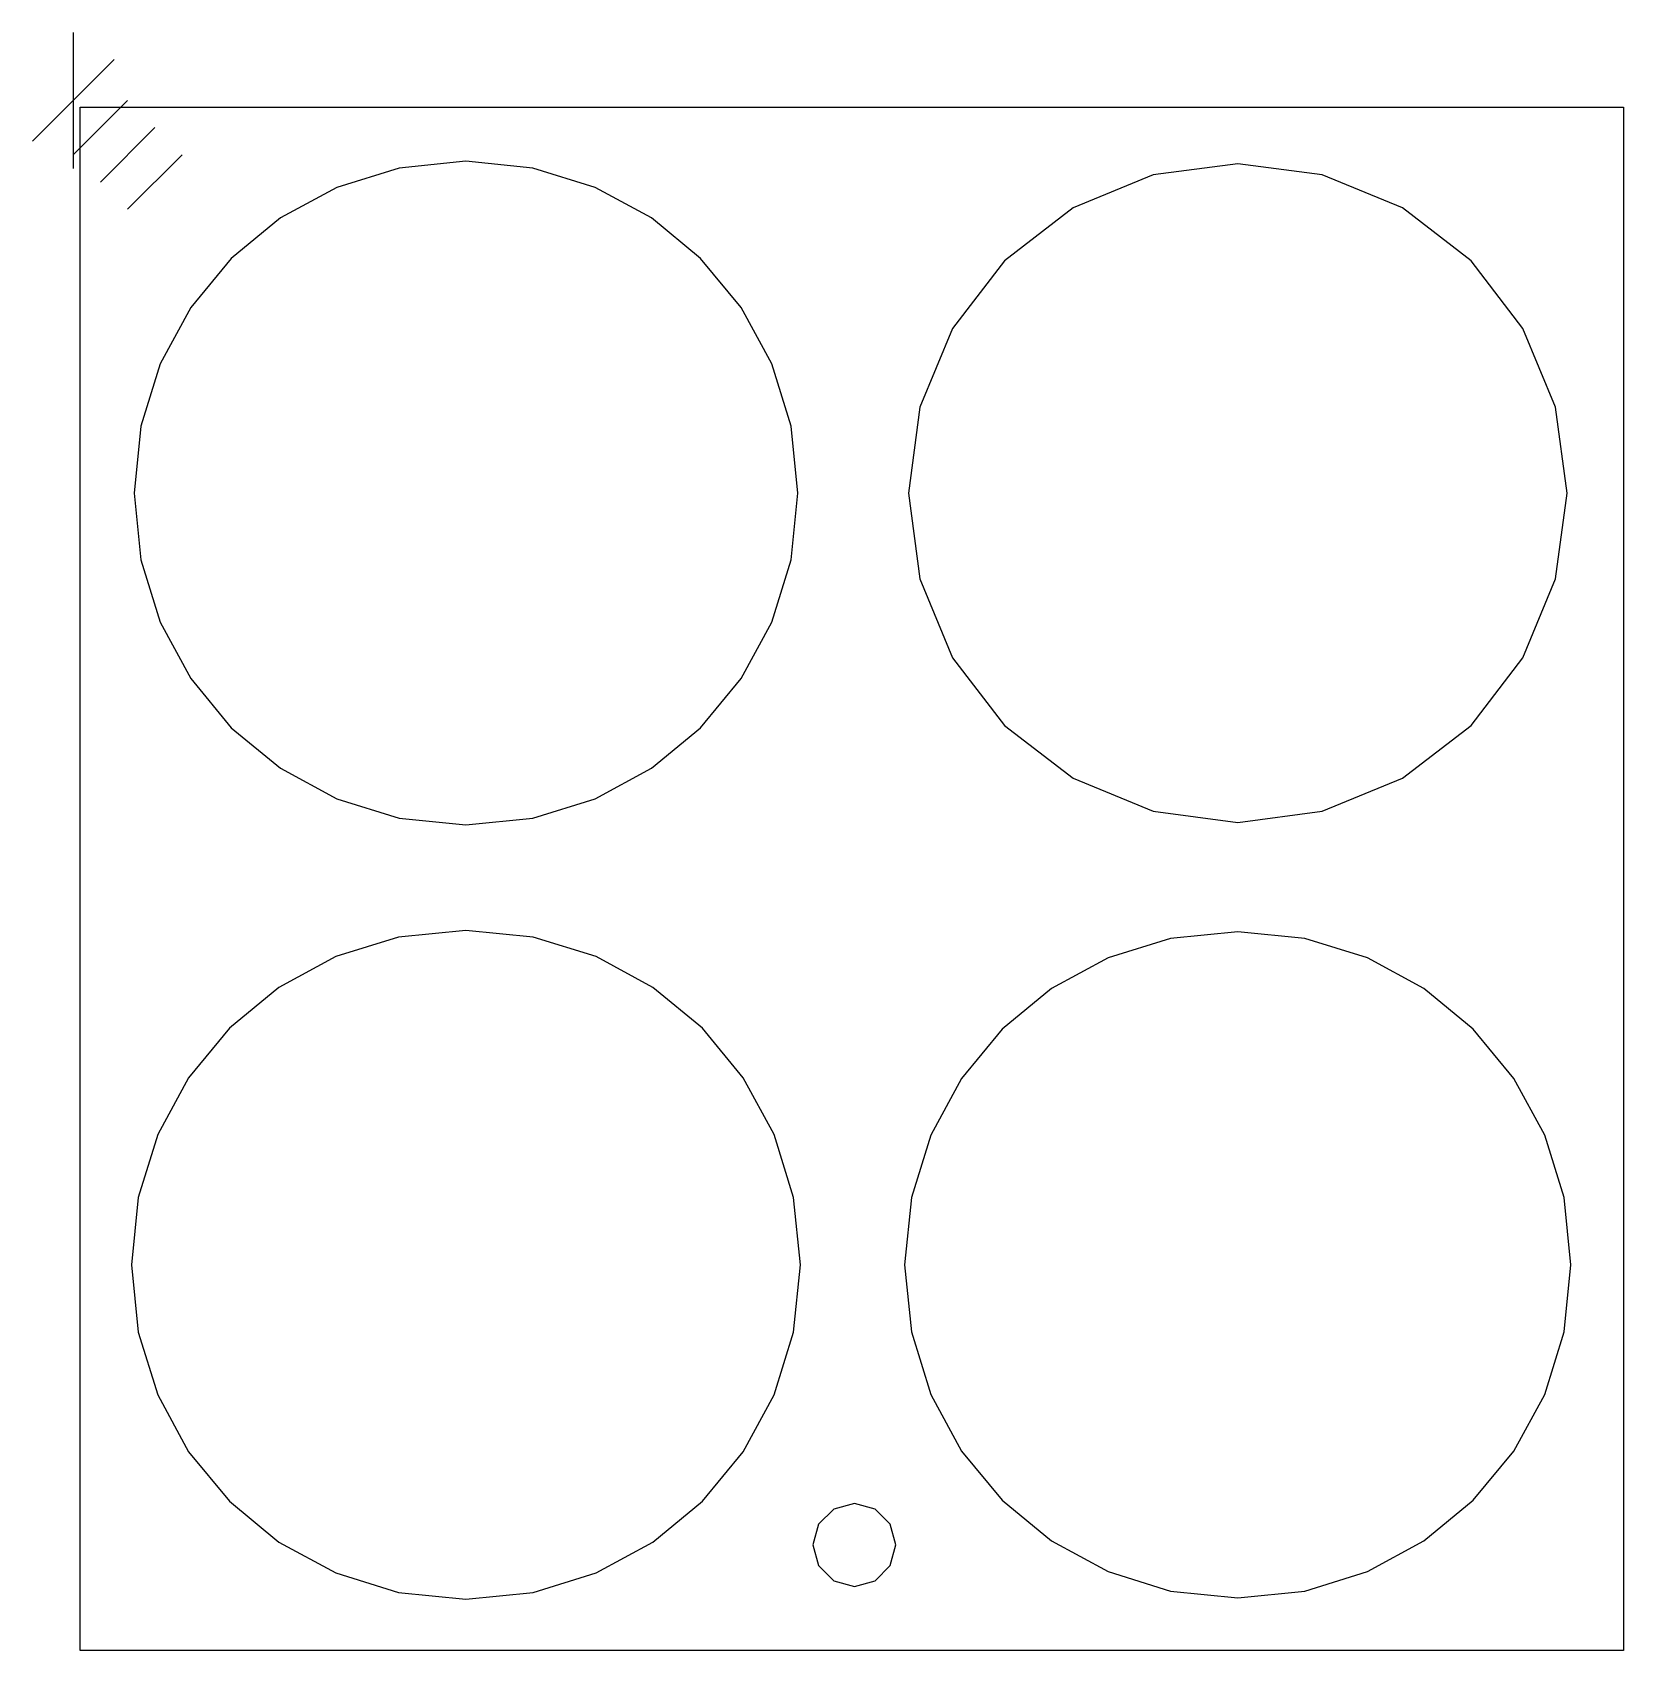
# Model space of a CAD drawing. Extents: x -0.8 to 30.1, y 0.1 to 31.6.
import ezdxf

# ---------------------------------------------------------------- set-up
doc = ezdxf.new("R2010")
doc.units = 0

msp = doc.modelspace()

# ---------------------------------------------------------------- linework, layer by layer
for p, q in [((0.132292, 30.13237), (30.132255, 30.13237)), ((0.132292, 0.132415), (0.132292, 30.13237)), ((30.132255, 30.13237), (30.132255, 0.132415)), ((6.33256, 28.950075), (5.121971, 28.57434)), ((7.632283, 29.08108), (6.33256, 28.950075)), ((8.932005, 28.950075), (7.632283, 29.08108)), ((10.142594, 28.57434), (8.932005, 28.950075)), ((22.632264, 29.032387), (20.989188, 28.818028)), ((24.27534, 28.818028), (22.632264, 29.032387)), ((20.989188, 28.818028), (19.432268, 28.174951)), ((25.83226, 28.174951), (24.27534, 28.818028)), ((5.121971, 28.57434), (4.026445, 27.979802)), ((11.23812, 27.979802), (10.142594, 28.57434)), ((19.432268, 28.174951), (18.096887, 27.148157)), ((27.167642, 27.148157), (25.83226, 28.174951)), ((4.026445, 27.979802), (3.071911, 27.192383)), ((12.192654, 27.192383), (11.23812, 27.979802)), ((3.071911, 27.192383), (2.284299, 26.238009)), ((12.980266, 26.238009), (12.192654, 27.192383)), ((18.096887, 27.148157), (17.089708, 25.832391)), ((28.17482, 25.832391), (27.167642, 27.148157)), ((2.284299, 26.238009), (1.689539, 25.142603)), ((13.575026, 25.142603), (12.980266, 26.238009)), ((17.089708, 25.832391), (16.453811, 24.302266)), ((28.810718, 24.302266), (28.17482, 25.832391)), ((1.689539, 25.142603), (1.31356, 23.93209)), ((13.951005, 23.93209), (13.575026, 25.142603)), ((16.453811, 24.302266), (16.232272, 22.632395)), ((29.032257, 22.632395), (28.810718, 24.302266)), ((1.31356, 23.93209), (1.182291, 22.632395)), ((14.082274, 22.632395), (13.951005, 23.93209)), ((1.182291, 22.632395), (1.31356, 21.332699)), ((13.951005, 21.332699), (14.082274, 22.632395)), ((14.082274, 22.632395), (14.082274, 22.632395)), ((16.232272, 22.632395), (16.453811, 20.962524)), ((28.810718, 20.962524), (29.032257, 22.632395)), ((29.032257, 22.632395), (29.032257, 22.632395)), ((1.31356, 21.332699), (1.689539, 20.122186)), ((13.575026, 20.122186), (13.951005, 21.332699)), ((16.453811, 20.962524), (17.089708, 19.432398)), ((28.17482, 19.432398), (28.810718, 20.962524)), ((1.689539, 20.122186), (2.284299, 19.02678)), ((12.980266, 19.02678), (13.575026, 20.122186)), ((17.089708, 19.432398), (18.096887, 18.116632)), ((27.167642, 18.116632), (28.17482, 19.432398)), ((2.284299, 19.02678), (3.071911, 18.072406)), ((12.192654, 18.072406), (12.980266, 19.02678)), ((3.071911, 18.072406), (4.026445, 17.284988)), ((11.23812, 17.284988), (12.192654, 18.072406)), ((18.096887, 18.116632), (19.432268, 17.089839)), ((25.83226, 17.089839), (27.167642, 18.116632)), ((4.026445, 17.284988), (5.121971, 16.690449)), ((10.142594, 16.690449), (11.23812, 17.284988)), ((19.432268, 17.089839), (20.989188, 16.446761)), ((24.27534, 16.446761), (25.83226, 17.089839)), ((5.121971, 16.690449), (6.33256, 16.314715)), ((8.932005, 16.314715), (10.142594, 16.690449)), ((20.989188, 16.446761), (22.632264, 16.232402)), ((22.632264, 16.232402), (24.27534, 16.446761)), ((6.33256, 16.314715), (7.632283, 16.183709)), ((7.632283, 16.183709), (8.932005, 16.314715)), ((6.322308, 14.000326), (5.102192, 13.621581)), ((7.632283, 14.132382), (6.322308, 14.000326)), ((8.942258, 14.000326), (7.632283, 14.132382)), ((10.162373, 13.621581), (8.942258, 14.000326)), ((21.327503, 13.97456), (20.112222, 13.597369)), ((22.632264, 14.106074), (21.327503, 13.97456)), ((23.937024, 13.97456), (22.632264, 14.106074)), ((25.152305, 13.597369), (23.937024, 13.97456)), ((5.102192, 13.621581), (3.998075, 13.022286)), ((11.26649, 13.022286), (10.162373, 13.621581)), ((20.112222, 13.597369), (19.012449, 13.000526)), ((26.252078, 13.000526), (25.152305, 13.597369)), ((3.998075, 13.022286), (3.036094, 12.228579)), ((12.228471, 12.228579), (11.26649, 13.022286)), ((19.012449, 13.000526), (18.054216, 12.210055)), ((27.210311, 12.210055), (26.252078, 13.000526)), ((3.036094, 12.228579), (2.242387, 11.266598)), ((13.022178, 11.266598), (12.228471, 12.228579)), ((18.054216, 12.210055), (17.263551, 11.251981)), ((28.000976, 11.251981), (27.210311, 12.210055)), ((2.242387, 11.266598), (1.643092, 10.162481)), ((13.621473, 10.162481), (13.022178, 11.266598)), ((17.263551, 11.251981), (16.666486, 10.15233)), ((28.598041, 10.15233), (28.000976, 11.251981)), ((1.643092, 10.162481), (1.264348, 8.942366)), ((14.000218, 8.942366), (13.621473, 10.162481)), ((16.666486, 10.15233), (16.289049, 8.937124)), ((28.975478, 8.937124), (28.598041, 10.15233)), ((1.264348, 8.942366), (1.132291, 7.632391)), ((14.132274, 7.632391), (14.000218, 8.942366)), ((16.289049, 8.937124), (16.157272, 7.632391)), ((29.107255, 7.632391), (28.975478, 8.937124)), ((1.132291, 7.632391), (1.264348, 6.322416)), ((14.000218, 6.322416), (14.132274, 7.632391)), ((14.132274, 7.632391), (14.132274, 7.632391)), ((16.157272, 7.632391), (16.289049, 6.327657)), ((28.975478, 6.327657), (29.107255, 7.632391)), ((29.107255, 7.632391), (29.107255, 7.632391)), ((1.264348, 6.322416), (1.643092, 5.1023)), ((13.621473, 5.102301), (14.000218, 6.322416)), ((16.289049, 6.327657), (16.666486, 5.112452)), ((28.598041, 5.112452), (28.975478, 6.327657)), ((1.643092, 5.1023), (2.242387, 3.998183)), ((13.022178, 3.998184), (13.621473, 5.102301)), ((16.666486, 5.112452), (17.263551, 4.0128)), ((28.000976, 4.0128), (28.598041, 5.112452)), ((2.242387, 3.998183), (3.036094, 3.036202)), ((12.228471, 3.036202), (13.022178, 3.998184)), ((17.263551, 4.0128), (18.054216, 3.054726)), ((27.210311, 3.054726), (28.000976, 4.0128)), ((3.036094, 3.036202), (3.998075, 2.242495)), ((11.26649, 2.242495), (12.228471, 3.036202)), ((14.780003, 2.88423), (14.485222, 2.589449)), ((15.182682, 2.992128), (14.780003, 2.88423)), ((15.585361, 2.88423), (15.182682, 2.992128)), ((15.880143, 2.589449), (15.585361, 2.88423)), ((18.054216, 3.054726), (19.012449, 2.264255)), ((26.252078, 2.264255), (27.210311, 3.054726)), ((14.485222, 2.589449), (14.377325, 2.18677)), ((15.98804, 2.18677), (15.880143, 2.589449)), ((3.998075, 2.242495), (5.102193, 1.6432)), ((10.162373, 1.643201), (11.26649, 2.242495)), ((19.012449, 2.264255), (20.112222, 1.667412)), ((25.152305, 1.667412), (26.252078, 2.264255)), ((14.377325, 2.18677), (14.485222, 1.784091)), ((15.880143, 1.784091), (15.98804, 2.18677)), ((15.98804, 2.18677), (15.98804, 2.18677)), ((5.102193, 1.6432), (6.322308, 1.264456)), ((8.942258, 1.264456), (10.162373, 1.643201)), ((14.485222, 1.784091), (14.780003, 1.489309)), ((15.585361, 1.489309), (15.880143, 1.784091)), ((20.112222, 1.667412), (21.327503, 1.290221)), ((23.937024, 1.290221), (25.152305, 1.667412)), ((6.322308, 1.264456), (7.632283, 1.132399)), ((7.632283, 1.132399), (8.942258, 1.264456)), ((14.780003, 1.489309), (15.182682, 1.381412)), ((15.182682, 1.381412), (15.585361, 1.489309)), ((21.327503, 1.290221), (22.632264, 1.158708)), ((22.632264, 1.158708), (23.937024, 1.290221)), ((30.132255, 0.132415), (0.132292, 0.132415))]:
    msp.add_line(p, q)
at = {"layer": 'Layer 1'}
for p, q in [((0, 31.587515), (0, 28.941685)), ((0.793749, 31.058349), (-0.793749, 29.470851)), ((1.058332, 30.2646), (0, 29.206268)), ((1.587498, 29.735434), (0.529166, 28.677102)), ((2.116664, 29.206268), (1.058332, 28.147936))]:
    msp.add_line(p, q, dxfattribs=at)

doc.saveas('drawing.dxf')
